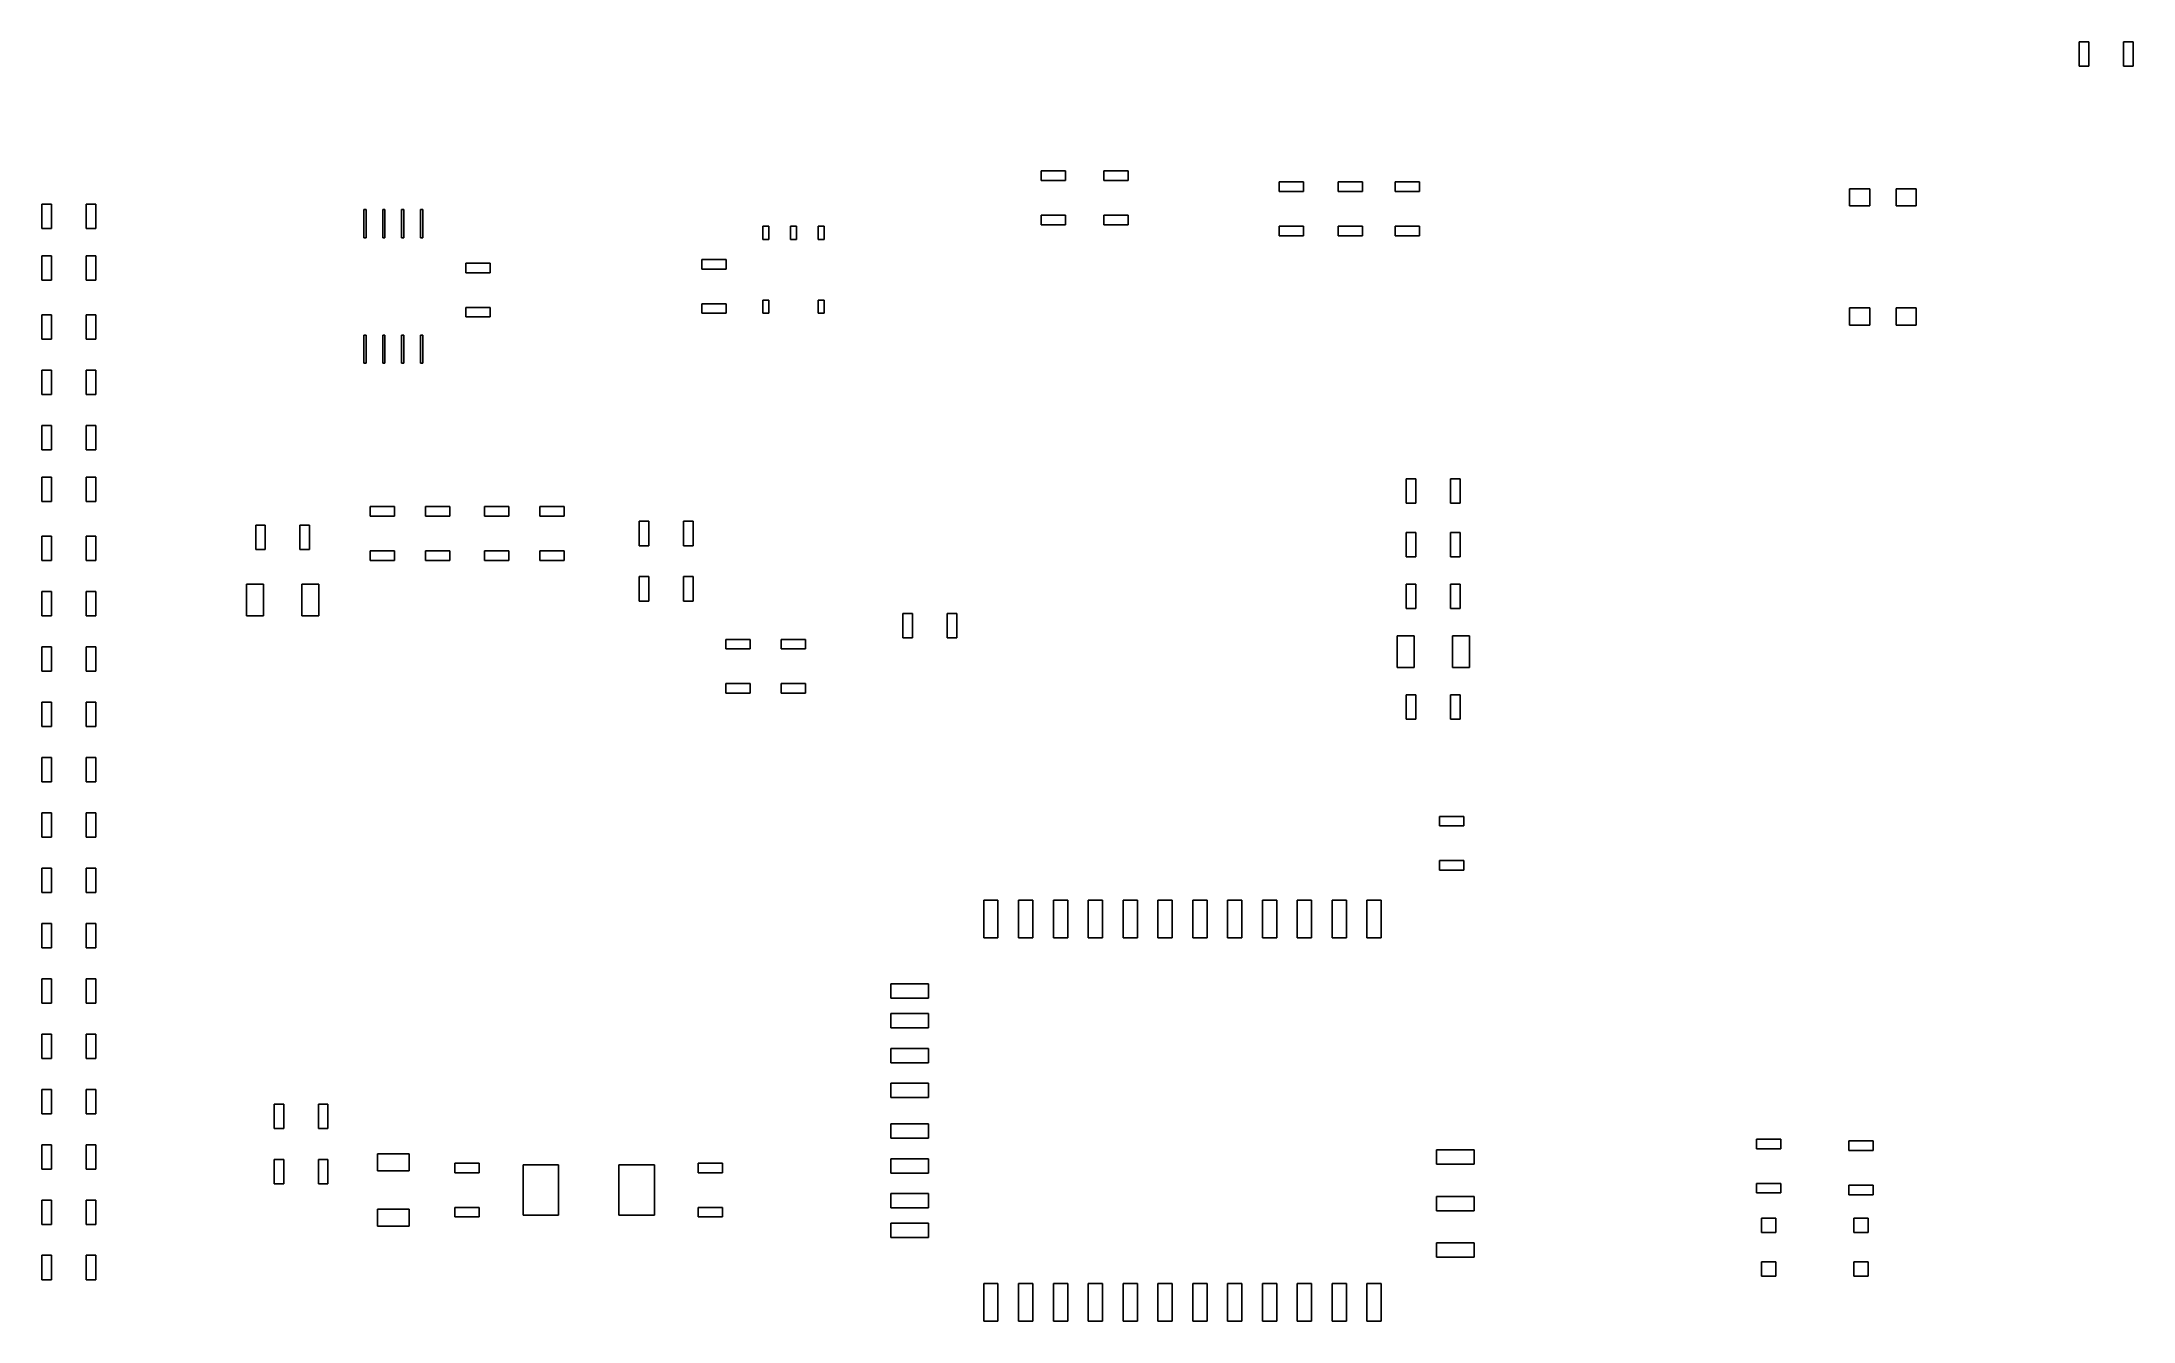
# Model space of a CAD drawing. Extents: x -62.3 to 9.8, y -44.4 to -0.3.
import ezdxf

# ---------------------------------------------------------------- set-up
doc = ezdxf.new("R2010")
doc.units = 0
doc.header["$MEASUREMENT"] = 0
doc.layers.add('BLACK', color=250, linetype='CONTINUOUS')

msp = doc.modelspace()

# ---------------------------------------------------------------- linework, layer by layer
at = {"layer": 'BLACK'}
for p, q in [((7.8994, -0.3429), (7.8994, -1.1811)), ((8.2296, -0.3429), (7.8994, -0.3429)), ((8.2296, -1.1811), (8.2296, -0.3429)), ((9.4234, -0.3429), (9.4234, -1.1811)), ((9.7536, -0.3429), (9.4234, -0.3429)), ((9.7536, -1.1811), (9.7536, -0.3429)), ((7.8994, -1.1811), (8.2296, -1.1811)), ((9.4234, -1.1811), (9.7536, -1.1811)), ((-27.0129, -4.7879), (-27.8511, -4.7879)), ((-27.8511, -4.7879), (-27.8511, -5.1181)), ((-27.0129, -5.1181), (-27.0129, -4.7879)), ((-24.8539, -4.7879), (-25.6921, -4.7879)), ((-25.6921, -4.7879), (-25.6921, -5.1181)), ((-24.8539, -5.1181), (-24.8539, -4.7879)), ((-27.8511, -5.1181), (-27.0129, -5.1181)), ((-25.6921, -5.1181), (-24.8539, -5.1181)), ((-18.8214, -5.1689), (-19.6596, -5.1689)), ((-19.6596, -5.1689), (-19.6596, -5.4991)), ((-19.6596, -5.4991), (-18.8214, -5.4991)), ((-18.8214, -5.4991), (-18.8214, -5.1689)), ((-16.7894, -5.1689), (-17.6276, -5.1689)), ((-17.6276, -5.1689), (-17.6276, -5.4991)), ((-17.6276, -5.4991), (-16.7894, -5.4991)), ((-16.7894, -5.4991), (-16.7894, -5.1689)), ((-14.8209, -5.1689), (-15.6591, -5.1689)), ((-15.6591, -5.1689), (-15.6591, -5.4991)), ((-15.6591, -5.4991), (-14.8209, -5.4991)), ((-14.8209, -5.4991), (-14.8209, -5.1689)), ((0.6811, -5.3994), (-0.0141, -5.3994)), ((-0.0141, -5.3994), (-0.0141, -5.9946)), ((0.6811, -5.9946), (0.6811, -5.3994)), ((2.2811, -5.3994), (1.5859, -5.3994)), ((1.5859, -5.3994), (1.5859, -5.9946)), ((2.2811, -5.9946), (2.2811, -5.3994)), ((-62.2681, -5.9309), (-62.2681, -6.7691)), ((-61.9379, -5.9309), (-62.2681, -5.9309)), ((-61.9379, -6.7691), (-61.9379, -5.9309)), ((-60.7441, -5.9309), (-60.7441, -6.7691)), ((-60.4139, -5.9309), (-60.7441, -5.9309)), ((-60.4139, -6.7691), (-60.4139, -5.9309)), ((-51.1023, -6.1214), (-51.1785, -6.1214)), ((-51.1785, -6.1214), (-51.1785, -7.0866)), ((-51.1023, -7.0866), (-51.1023, -6.1214)), ((-50.452, -6.1214), (-50.5282, -6.1214)), ((-50.5282, -6.1214), (-50.5282, -7.0866)), ((-50.452, -7.0866), (-50.452, -6.1214)), ((-49.8018, -6.1214), (-49.878, -6.1214)), ((-49.878, -6.1214), (-49.878, -7.0866)), ((-49.8018, -7.0866), (-49.8018, -6.1214)), ((-49.1515, -6.1214), (-49.2277, -6.1214)), ((-49.2277, -6.1214), (-49.2277, -7.0866)), ((-49.1515, -7.0866), (-49.1515, -6.1214)), ((-27.0129, -6.3119), (-27.8511, -6.3119)), ((-27.8511, -6.3119), (-27.8511, -6.6421)), ((-27.0129, -6.6421), (-27.0129, -6.3119)), ((-24.8539, -6.3119), (-25.6921, -6.3119)), ((-25.6921, -6.3119), (-25.6921, -6.6421)), ((-24.8539, -6.6421), (-24.8539, -6.3119)), ((-0.0141, -5.9946), (0.6811, -5.9946)), ((1.5859, -5.9946), (2.2811, -5.9946)), ((-62.2681, -6.7691), (-61.9379, -6.7691)), ((-60.7441, -6.7691), (-60.4139, -6.7691)), ((-51.1785, -7.0866), (-51.1023, -7.0866)), ((-50.5282, -7.0866), (-50.452, -7.0866)), ((-49.878, -7.0866), (-49.8018, -7.0866)), ((-49.2277, -7.0866), (-49.1515, -7.0866)), ((-37.2364, -6.6929), (-37.4396, -6.6929)), ((-37.4396, -6.6929), (-37.4396, -7.1501)), ((-37.4396, -7.1501), (-37.2364, -7.1501)), ((-37.2364, -7.1501), (-37.2364, -6.6929)), ((-36.2839, -6.6929), (-36.4871, -6.6929)), ((-36.4871, -6.6929), (-36.4871, -7.1501)), ((-36.4871, -7.1501), (-36.2839, -7.1501)), ((-36.2839, -7.1501), (-36.2839, -6.6929)), ((-35.3314, -6.6929), (-35.5346, -6.6929)), ((-35.5346, -6.6929), (-35.5346, -7.1501)), ((-35.5346, -7.1501), (-35.3314, -7.1501)), ((-35.3314, -7.1501), (-35.3314, -6.6929)), ((-27.8511, -6.6421), (-27.0129, -6.6421)), ((-25.6921, -6.6421), (-24.8539, -6.6421)), ((-18.8214, -6.6929), (-19.6596, -6.6929)), ((-19.6596, -6.6929), (-19.6596, -7.0231)), ((-19.6596, -7.0231), (-18.8214, -7.0231)), ((-18.8214, -7.0231), (-18.8214, -6.6929)), ((-16.7894, -6.6929), (-17.6276, -6.6929)), ((-17.6276, -6.6929), (-17.6276, -7.0231)), ((-17.6276, -7.0231), (-16.7894, -7.0231)), ((-16.7894, -7.0231), (-16.7894, -6.6929)), ((-14.8209, -6.6929), (-15.6591, -6.6929)), ((-15.6591, -6.6929), (-15.6591, -7.0231)), ((-15.6591, -7.0231), (-14.8209, -7.0231)), ((-14.8209, -7.0231), (-14.8209, -6.6929)), ((-61.9379, -7.7089), (-62.2681, -7.7089)), ((-62.2681, -7.7089), (-62.2681, -8.5471)), ((-61.9379, -8.5471), (-61.9379, -7.7089)), ((-60.4139, -7.7089), (-60.7441, -7.7089)), ((-60.7441, -7.7089), (-60.7441, -8.5471)), ((-60.4139, -8.5471), (-60.4139, -7.7089)), ((-38.6969, -7.8359), (-39.5351, -7.8359)), ((-39.5351, -7.8359), (-39.5351, -8.1661)), ((-38.6969, -8.1661), (-38.6969, -7.8359)), ((-62.2681, -8.5471), (-61.9379, -8.5471)), ((-60.7441, -8.5471), (-60.4139, -8.5471)), ((-46.8249, -7.9629), (-47.6631, -7.9629)), ((-47.6631, -7.9629), (-47.6631, -8.2931)), ((-47.6631, -8.2931), (-46.8249, -8.2931)), ((-46.8249, -8.2931), (-46.8249, -7.9629)), ((-39.5351, -8.1661), (-38.6969, -8.1661)), ((-38.6969, -9.3599), (-39.5351, -9.3599)), ((-39.5351, -9.3599), (-39.5351, -9.6901)), ((-38.6969, -9.6901), (-38.6969, -9.3599)), ((-37.2364, -9.2329), (-37.4396, -9.2329)), ((-37.4396, -9.2329), (-37.4396, -9.6901)), ((-37.2364, -9.6901), (-37.2364, -9.2329)), ((-35.3314, -9.2329), (-35.5346, -9.2329)), ((-35.5346, -9.2329), (-35.5346, -9.6901)), ((-35.3314, -9.6901), (-35.3314, -9.2329)), ((-62.2681, -9.7409), (-62.2681, -10.5791)), ((-61.9379, -9.7409), (-62.2681, -9.7409)), ((-61.9379, -10.5791), (-61.9379, -9.7409)), ((-60.7441, -9.7409), (-60.7441, -10.5791)), ((-60.4139, -9.7409), (-60.7441, -9.7409)), ((-60.4139, -10.5791), (-60.4139, -9.7409)), ((-46.8249, -9.4869), (-47.6631, -9.4869)), ((-47.6631, -9.4869), (-47.6631, -9.8171)), ((-47.6631, -9.8171), (-46.8249, -9.8171)), ((-46.8249, -9.8171), (-46.8249, -9.4869)), ((-39.5351, -9.6901), (-38.6969, -9.6901)), ((-37.4396, -9.6901), (-37.2364, -9.6901)), ((-35.5346, -9.6901), (-35.3314, -9.6901)), ((0.6811, -9.4994), (-0.0141, -9.4994)), ((-0.0141, -9.4994), (-0.0141, -10.0946)), ((0.6811, -10.0946), (0.6811, -9.4994)), ((2.2811, -9.4994), (1.5859, -9.4994)), ((1.5859, -9.4994), (1.5859, -10.0946)), ((2.2811, -10.0946), (2.2811, -9.4994)), ((-62.2681, -10.5791), (-61.9379, -10.5791)), ((-60.7441, -10.5791), (-60.4139, -10.5791)), ((-51.1023, -10.4394), (-51.1785, -10.4394)), ((-51.1785, -10.4394), (-51.1785, -11.4046)), ((-51.1023, -11.4046), (-51.1023, -10.4394)), ((-50.452, -10.4394), (-50.5282, -10.4394)), ((-50.5282, -10.4394), (-50.5282, -11.4046)), ((-50.452, -11.4046), (-50.452, -10.4394)), ((-49.8018, -10.4394), (-49.878, -10.4394)), ((-49.878, -10.4394), (-49.878, -11.4046)), ((-49.8018, -11.4046), (-49.8018, -10.4394)), ((-49.1515, -10.4394), (-49.2277, -10.4394)), ((-49.2277, -10.4394), (-49.2277, -11.4046)), ((-49.1515, -11.4046), (-49.1515, -10.4394)), ((-0.0141, -10.0946), (0.6811, -10.0946)), ((1.5859, -10.0946), (2.2811, -10.0946)), ((-51.1785, -11.4046), (-51.1023, -11.4046)), ((-50.5282, -11.4046), (-50.452, -11.4046)), ((-49.878, -11.4046), (-49.8018, -11.4046)), ((-49.2277, -11.4046), (-49.1515, -11.4046)), ((-62.2681, -11.6459), (-62.2681, -12.4841)), ((-61.9379, -11.6459), (-62.2681, -11.6459)), ((-61.9379, -12.4841), (-61.9379, -11.6459)), ((-60.7441, -11.6459), (-60.7441, -12.4841)), ((-60.4139, -11.6459), (-60.7441, -11.6459)), ((-60.4139, -12.4841), (-60.4139, -11.6459)), ((-62.2681, -12.4841), (-61.9379, -12.4841)), ((-60.7441, -12.4841), (-60.4139, -12.4841)), ((-62.2681, -13.5509), (-62.2681, -14.3891)), ((-61.9379, -13.5509), (-62.2681, -13.5509)), ((-61.9379, -14.3891), (-61.9379, -13.5509)), ((-60.7441, -13.5509), (-60.7441, -14.3891)), ((-60.4139, -13.5509), (-60.7441, -13.5509)), ((-60.4139, -14.3891), (-60.4139, -13.5509)), ((-62.2681, -14.3891), (-61.9379, -14.3891)), ((-60.7441, -14.3891), (-60.4139, -14.3891)), ((-61.9379, -15.3289), (-62.2681, -15.3289)), ((-62.2681, -15.3289), (-62.2681, -16.1671)), ((-61.9379, -16.1671), (-61.9379, -15.3289)), ((-60.4139, -15.3289), (-60.7441, -15.3289)), ((-60.7441, -15.3289), (-60.7441, -16.1671)), ((-60.4139, -16.1671), (-60.4139, -15.3289)), ((-14.9479, -15.3924), (-15.2781, -15.3924)), ((-15.2781, -15.3924), (-15.2781, -16.2306)), ((-14.9479, -16.2306), (-14.9479, -15.3924)), ((-13.4239, -15.3924), (-13.7541, -15.3924)), ((-13.7541, -15.3924), (-13.7541, -16.2306)), ((-13.4239, -16.2306), (-13.4239, -15.3924)), ((-62.2681, -16.1671), (-61.9379, -16.1671)), ((-60.7441, -16.1671), (-60.4139, -16.1671)), ((-50.1269, -16.3449), (-50.9651, -16.3449)), ((-50.9651, -16.3449), (-50.9651, -16.6751)), ((-50.1269, -16.6751), (-50.1269, -16.3449)), ((-48.2219, -16.3449), (-49.0601, -16.3449)), ((-49.0601, -16.3449), (-49.0601, -16.6751)), ((-48.2219, -16.6751), (-48.2219, -16.3449)), ((-46.1899, -16.3449), (-47.0281, -16.3449)), ((-47.0281, -16.3449), (-47.0281, -16.6751)), ((-46.1899, -16.6751), (-46.1899, -16.3449)), ((-44.2849, -16.3449), (-45.1231, -16.3449)), ((-45.1231, -16.3449), (-45.1231, -16.6751)), ((-44.2849, -16.6751), (-44.2849, -16.3449)), ((-15.2781, -16.2306), (-14.9479, -16.2306)), ((-13.7541, -16.2306), (-13.4239, -16.2306)), ((-54.5719, -16.9799), (-54.9021, -16.9799)), ((-54.9021, -16.9799), (-54.9021, -17.8181)), ((-54.5719, -17.8181), (-54.5719, -16.9799)), ((-53.0479, -16.9799), (-53.3781, -16.9799)), ((-53.3781, -16.9799), (-53.3781, -17.8181)), ((-53.0479, -17.8181), (-53.0479, -16.9799)), ((-50.9651, -16.6751), (-50.1269, -16.6751)), ((-49.0601, -16.6751), (-48.2219, -16.6751)), ((-47.0281, -16.6751), (-46.1899, -16.6751)), ((-45.1231, -16.6751), (-44.2849, -16.6751)), ((-41.6941, -16.8529), (-41.6941, -17.6911)), ((-41.3639, -16.8529), (-41.6941, -16.8529)), ((-41.3639, -17.6911), (-41.3639, -16.8529)), ((-40.1701, -16.8529), (-40.1701, -17.6911)), ((-39.8399, -16.8529), (-40.1701, -16.8529)), ((-39.8399, -17.6911), (-39.8399, -16.8529)), ((-15.2781, -17.2339), (-15.2781, -18.0721)), ((-14.9479, -17.2339), (-15.2781, -17.2339)), ((-14.9479, -18.0721), (-14.9479, -17.2339)), ((-13.7541, -17.2339), (-13.7541, -18.0721)), ((-13.4239, -17.2339), (-13.7541, -17.2339)), ((-13.4239, -18.0721), (-13.4239, -17.2339)), ((-62.2681, -17.3609), (-62.2681, -18.1991)), ((-61.9379, -17.3609), (-62.2681, -17.3609)), ((-61.9379, -18.1991), (-61.9379, -17.3609)), ((-60.7441, -17.3609), (-60.7441, -18.1991)), ((-60.4139, -17.3609), (-60.7441, -17.3609)), ((-60.4139, -18.1991), (-60.4139, -17.3609)), ((-54.9021, -17.8181), (-54.5719, -17.8181)), ((-53.3781, -17.8181), (-53.0479, -17.8181)), ((-50.1269, -17.8689), (-50.9651, -17.8689)), ((-50.9651, -17.8689), (-50.9651, -18.1991)), ((-50.1269, -18.1991), (-50.1269, -17.8689)), ((-48.2219, -17.8689), (-49.0601, -17.8689)), ((-49.0601, -17.8689), (-49.0601, -18.1991)), ((-48.2219, -18.1991), (-48.2219, -17.8689)), ((-46.1899, -17.8689), (-47.0281, -17.8689)), ((-47.0281, -17.8689), (-47.0281, -18.1991)), ((-46.1899, -18.1991), (-46.1899, -17.8689)), ((-44.2849, -17.8689), (-45.1231, -17.8689)), ((-45.1231, -17.8689), (-45.1231, -18.1991)), ((-44.2849, -18.1991), (-44.2849, -17.8689)), ((-41.6941, -17.6911), (-41.3639, -17.6911)), ((-40.1701, -17.6911), (-39.8399, -17.6911)), ((-62.2681, -18.1991), (-61.9379, -18.1991)), ((-60.7441, -18.1991), (-60.4139, -18.1991)), ((-50.9651, -18.1991), (-50.1269, -18.1991)), ((-49.0601, -18.1991), (-48.2219, -18.1991)), ((-47.0281, -18.1991), (-46.1899, -18.1991)), ((-45.1231, -18.1991), (-44.2849, -18.1991)), ((-15.2781, -18.0721), (-14.9479, -18.0721)), ((-13.7541, -18.0721), (-13.4239, -18.0721)), ((-61.9379, -19.2659), (-62.2681, -19.2659)), ((-62.2681, -19.2659), (-62.2681, -20.1041)), ((-61.9379, -20.1041), (-61.9379, -19.2659)), ((-60.4139, -19.2659), (-60.7441, -19.2659)), ((-60.7441, -19.2659), (-60.7441, -20.1041)), ((-60.4139, -20.1041), (-60.4139, -19.2659)), ((-55.2196, -19.0119), (-55.2196, -20.1041)), ((-54.6354, -19.0119), (-55.2196, -19.0119)), ((-54.6354, -20.1041), (-54.6354, -19.0119)), ((-53.3146, -19.0119), (-53.3146, -20.1041)), ((-52.7304, -19.0119), (-53.3146, -19.0119)), ((-52.7304, -20.1041), (-52.7304, -19.0119)), ((-41.6941, -18.7579), (-41.6941, -19.5961)), ((-41.3639, -18.7579), (-41.6941, -18.7579)), ((-41.3639, -19.5961), (-41.3639, -18.7579)), ((-40.1701, -18.7579), (-40.1701, -19.5961)), ((-39.8399, -18.7579), (-40.1701, -18.7579)), ((-39.8399, -19.5961), (-39.8399, -18.7579)), ((-15.2781, -19.0119), (-15.2781, -19.8501)), ((-14.9479, -19.0119), (-15.2781, -19.0119)), ((-14.9479, -19.8501), (-14.9479, -19.0119)), ((-13.7541, -19.0119), (-13.7541, -19.8501)), ((-13.4239, -19.0119), (-13.7541, -19.0119)), ((-13.4239, -19.8501), (-13.4239, -19.0119)), ((-62.2681, -20.1041), (-61.9379, -20.1041)), ((-60.7441, -20.1041), (-60.4139, -20.1041)), ((-55.2196, -20.1041), (-54.6354, -20.1041)), ((-53.3146, -20.1041), (-52.7304, -20.1041)), ((-41.6941, -19.5961), (-41.3639, -19.5961)), ((-40.1701, -19.5961), (-39.8399, -19.5961)), ((-32.6136, -20.0279), (-32.6136, -20.8661)), ((-32.2834, -20.0279), (-32.6136, -20.0279)), ((-32.2834, -20.8661), (-32.2834, -20.0279)), ((-31.0896, -20.0279), (-31.0896, -20.8661)), ((-30.7594, -20.0279), (-31.0896, -20.0279)), ((-30.7594, -20.8661), (-30.7594, -20.0279)), ((-15.2781, -19.8501), (-14.9479, -19.8501)), ((-13.7541, -19.8501), (-13.4239, -19.8501)), ((-32.6136, -20.8661), (-32.2834, -20.8661)), ((-31.0896, -20.8661), (-30.7594, -20.8661)), ((-15.5956, -20.7899), (-15.5956, -21.8821)), ((-15.0114, -20.7899), (-15.5956, -20.7899)), ((-15.0114, -21.8821), (-15.0114, -20.7899)), ((-13.6906, -20.7899), (-13.6906, -21.8821)), ((-13.1064, -20.7899), (-13.6906, -20.7899)), ((-13.1064, -21.8821), (-13.1064, -20.7899)), ((-62.2681, -21.1709), (-62.2681, -22.0091)), ((-61.9379, -21.1709), (-62.2681, -21.1709)), ((-61.9379, -22.0091), (-61.9379, -21.1709)), ((-60.7441, -21.1709), (-60.7441, -22.0091)), ((-60.4139, -21.1709), (-60.7441, -21.1709)), ((-60.4139, -22.0091), (-60.4139, -21.1709)), ((-37.8714, -20.9169), (-38.7096, -20.9169)), ((-38.7096, -20.9169), (-38.7096, -21.2471)), ((-38.7096, -21.2471), (-37.8714, -21.2471)), ((-37.8714, -21.2471), (-37.8714, -20.9169)), ((-35.9664, -20.9169), (-36.8046, -20.9169)), ((-36.8046, -20.9169), (-36.8046, -21.2471)), ((-36.8046, -21.2471), (-35.9664, -21.2471)), ((-35.9664, -21.2471), (-35.9664, -20.9169)), ((-62.2681, -22.0091), (-61.9379, -22.0091)), ((-60.7441, -22.0091), (-60.4139, -22.0091)), ((-15.5956, -21.8821), (-15.0114, -21.8821)), ((-13.6906, -21.8821), (-13.1064, -21.8821)), ((-37.8714, -22.4409), (-38.7096, -22.4409)), ((-38.7096, -22.4409), (-38.7096, -22.7711)), ((-38.7096, -22.7711), (-37.8714, -22.7711)), ((-37.8714, -22.7711), (-37.8714, -22.4409)), ((-35.9664, -22.4409), (-36.8046, -22.4409)), ((-36.8046, -22.4409), (-36.8046, -22.7711)), ((-36.8046, -22.7711), (-35.9664, -22.7711)), ((-35.9664, -22.7711), (-35.9664, -22.4409)), ((-15.2781, -22.8219), (-15.2781, -23.6601)), ((-14.9479, -22.8219), (-15.2781, -22.8219)), ((-14.9479, -23.6601), (-14.9479, -22.8219)), ((-13.7541, -22.8219), (-13.7541, -23.6601)), ((-13.4239, -22.8219), (-13.7541, -22.8219)), ((-13.4239, -23.6601), (-13.4239, -22.8219)), ((-61.9379, -23.0759), (-62.2681, -23.0759)), ((-62.2681, -23.0759), (-62.2681, -23.9141)), ((-61.9379, -23.9141), (-61.9379, -23.0759)), ((-60.4139, -23.0759), (-60.7441, -23.0759)), ((-60.7441, -23.0759), (-60.7441, -23.9141)), ((-60.4139, -23.9141), (-60.4139, -23.0759)), ((-15.2781, -23.6601), (-14.9479, -23.6601)), ((-13.7541, -23.6601), (-13.4239, -23.6601)), ((-62.2681, -23.9141), (-61.9379, -23.9141)), ((-60.7441, -23.9141), (-60.4139, -23.9141)), ((-62.2681, -24.9809), (-62.2681, -25.8191)), ((-61.9379, -24.9809), (-62.2681, -24.9809)), ((-61.9379, -25.8191), (-61.9379, -24.9809)), ((-60.7441, -24.9809), (-60.7441, -25.8191)), ((-60.4139, -24.9809), (-60.7441, -24.9809)), ((-60.4139, -25.8191), (-60.4139, -24.9809)), ((-62.2681, -25.8191), (-61.9379, -25.8191)), ((-60.7441, -25.8191), (-60.4139, -25.8191)), ((-61.9379, -26.8859), (-62.2681, -26.8859)), ((-62.2681, -26.8859), (-62.2681, -27.7241)), ((-61.9379, -27.7241), (-61.9379, -26.8859)), ((-60.4139, -26.8859), (-60.7441, -26.8859)), ((-60.7441, -26.8859), (-60.7441, -27.7241)), ((-60.4139, -27.7241), (-60.4139, -26.8859)), ((-13.2969, -27.0129), (-14.1351, -27.0129)), ((-14.1351, -27.0129), (-14.1351, -27.3431)), ((-14.1351, -27.3431), (-13.2969, -27.3431)), ((-13.2969, -27.3431), (-13.2969, -27.0129)), ((-62.2681, -27.7241), (-61.9379, -27.7241)), ((-60.7441, -27.7241), (-60.4139, -27.7241)), ((-62.2681, -28.7909), (-62.2681, -29.6291)), ((-61.9379, -28.7909), (-62.2681, -28.7909)), ((-61.9379, -29.6291), (-61.9379, -28.7909)), ((-60.7441, -28.7909), (-60.7441, -29.6291)), ((-60.4139, -28.7909), (-60.7441, -28.7909)), ((-60.4139, -29.6291), (-60.4139, -28.7909)), ((-13.2969, -28.5369), (-14.1351, -28.5369)), ((-14.1351, -28.5369), (-14.1351, -28.8671)), ((-13.2969, -28.8671), (-13.2969, -28.5369)), ((-14.1351, -28.8671), (-13.2969, -28.8671)), ((-62.2681, -29.6291), (-61.9379, -29.6291)), ((-60.7441, -29.6291), (-60.4139, -29.6291)), ((-29.3395, -29.9021), (-29.8323, -29.9021)), ((-29.8323, -29.9021), (-29.8323, -31.195)), ((-29.3395, -31.195), (-29.3395, -29.9021)), ((-28.1381, -29.9021), (-28.6309, -29.9021)), ((-28.6309, -29.9021), (-28.6309, -31.195)), ((-28.1381, -31.195), (-28.1381, -29.9021)), ((-26.9392, -29.9021), (-27.432, -29.9021)), ((-27.432, -29.9021), (-27.432, -31.195)), ((-26.9392, -31.195), (-26.9392, -29.9021)), ((-25.7404, -29.9021), (-26.2331, -29.9021)), ((-26.2331, -29.9021), (-26.2331, -31.195)), ((-25.7404, -31.195), (-25.7404, -29.9021)), ((-24.5389, -29.9021), (-25.0317, -29.9021)), ((-25.0317, -29.9021), (-25.0317, -31.195)), ((-24.5389, -31.195), (-24.5389, -29.9021)), ((-23.3401, -29.9021), (-23.8328, -29.9021)), ((-23.8328, -29.9021), (-23.8328, -31.195)), ((-23.3401, -31.195), (-23.3401, -29.9021)), ((-22.1412, -29.9021), (-22.6339, -29.9021)), ((-22.6339, -29.9021), (-22.6339, -31.195)), ((-22.1412, -31.195), (-22.1412, -29.9021)), ((-20.9423, -29.9021), (-21.4351, -29.9021)), ((-21.4351, -29.9021), (-21.4351, -31.195)), ((-20.9423, -31.195), (-20.9423, -29.9021)), ((-19.7409, -29.9021), (-20.2336, -29.9021)), ((-20.2336, -29.9021), (-20.2336, -31.195)), ((-19.7409, -31.195), (-19.7409, -29.9021)), ((-18.542, -29.9021), (-19.0348, -29.9021)), ((-19.0348, -29.9021), (-19.0348, -31.195)), ((-18.542, -31.195), (-18.542, -29.9021)), ((-17.3431, -29.9021), (-17.8359, -29.9021)), ((-17.8359, -29.9021), (-17.8359, -31.195)), ((-17.3431, -31.195), (-17.3431, -29.9021)), ((-16.1417, -29.9021), (-16.6345, -29.9021)), ((-16.6345, -29.9021), (-16.6345, -31.195)), ((-16.1417, -31.195), (-16.1417, -29.9021)), ((-61.9379, -30.6959), (-62.2681, -30.6959)), ((-62.2681, -30.6959), (-62.2681, -31.5341)), ((-61.9379, -31.5341), (-61.9379, -30.6959)), ((-60.4139, -30.6959), (-60.7441, -30.6959)), ((-60.7441, -30.6959), (-60.7441, -31.5341)), ((-60.4139, -31.5341), (-60.4139, -30.6959)), ((-62.2681, -31.5341), (-61.9379, -31.5341)), ((-60.7441, -31.5341), (-60.4139, -31.5341)), ((-29.8323, -31.195), (-29.3395, -31.195)), ((-28.6309, -31.195), (-28.1381, -31.195)), ((-27.432, -31.195), (-26.9392, -31.195)), ((-26.2331, -31.195), (-25.7404, -31.195)), ((-25.0317, -31.195), (-24.5389, -31.195)), ((-23.8328, -31.195), (-23.3401, -31.195)), ((-22.6339, -31.195), (-22.1412, -31.195)), ((-21.4351, -31.195), (-20.9423, -31.195)), ((-20.2336, -31.195), (-19.7409, -31.195)), ((-19.0348, -31.195), (-18.542, -31.195)), ((-17.8359, -31.195), (-17.3431, -31.195)), ((-16.6345, -31.195), (-16.1417, -31.195)), ((-62.2681, -32.6009), (-62.2681, -33.4391)), ((-61.9379, -32.6009), (-62.2681, -32.6009)), ((-61.9379, -33.4391), (-61.9379, -32.6009)), ((-60.7441, -32.6009), (-60.7441, -33.4391)), ((-60.4139, -32.6009), (-60.7441, -32.6009)), ((-60.4139, -33.4391), (-60.4139, -32.6009)), ((-31.7386, -32.7812), (-33.0314, -32.7812)), ((-33.0314, -32.7812), (-33.0314, -33.274)), ((-31.7386, -33.274), (-31.7386, -32.7812)), ((-62.2681, -33.4391), (-61.9379, -33.4391)), ((-60.7441, -33.4391), (-60.4139, -33.4391)), ((-33.0314, -33.274), (-31.7386, -33.274)), ((-31.7386, -33.8023), (-33.0314, -33.8023)), ((-33.0314, -33.8023), (-33.0314, -34.2951)), ((-31.7386, -34.2951), (-31.7386, -33.8023)), ((-61.9379, -34.5059), (-62.2681, -34.5059)), ((-62.2681, -34.5059), (-62.2681, -35.3441)), ((-61.9379, -35.3441), (-61.9379, -34.5059)), ((-60.4139, -34.5059), (-60.7441, -34.5059)), ((-60.7441, -34.5059), (-60.7441, -35.3441)), ((-60.4139, -35.3441), (-60.4139, -34.5059)), ((-33.0314, -34.2951), (-31.7386, -34.2951)), ((-31.7386, -35.0012), (-33.0314, -35.0012)), ((-33.0314, -35.0012), (-33.0314, -35.494)), ((-31.7386, -35.494), (-31.7386, -35.0012)), ((-62.2681, -35.3441), (-61.9379, -35.3441)), ((-60.7441, -35.3441), (-60.4139, -35.3441)), ((-33.0314, -35.494), (-31.7386, -35.494)), ((-62.2681, -36.4109), (-62.2681, -37.2491)), ((-61.9379, -36.4109), (-62.2681, -36.4109)), ((-61.9379, -37.2491), (-61.9379, -36.4109)), ((-60.7441, -36.4109), (-60.7441, -37.2491)), ((-60.4139, -36.4109), (-60.7441, -36.4109)), ((-60.4139, -37.2491), (-60.4139, -36.4109)), ((-31.7386, -36.2026), (-33.0314, -36.2026)), ((-33.0314, -36.2026), (-33.0314, -36.6954)), ((-33.0314, -36.6954), (-31.7386, -36.6954)), ((-31.7386, -36.6954), (-31.7386, -36.2026)), ((-62.2681, -37.2491), (-61.9379, -37.2491)), ((-60.7441, -37.2491), (-60.4139, -37.2491)), ((-53.9369, -36.9189), (-54.2671, -36.9189)), ((-54.2671, -36.9189), (-54.2671, -37.7571)), ((-53.9369, -37.7571), (-53.9369, -36.9189)), ((-52.4129, -36.9189), (-52.7431, -36.9189)), ((-52.7431, -36.9189), (-52.7431, -37.7571)), ((-52.4129, -37.7571), (-52.4129, -36.9189)), ((-54.2671, -37.7571), (-53.9369, -37.7571)), ((-52.7431, -37.7571), (-52.4129, -37.7571)), ((-31.7386, -37.5996), (-33.0314, -37.5996)), ((-33.0314, -37.5996), (-33.0314, -38.0924)), ((-33.0314, -38.0924), (-31.7386, -38.0924)), ((-31.7386, -38.0924), (-31.7386, -37.5996)), ((-2.3749, -38.1254), (-3.2131, -38.1254)), ((-3.2131, -38.1254), (-3.2131, -38.4556)), ((-2.3749, -38.4556), (-2.3749, -38.1254)), ((-61.9379, -38.3159), (-62.2681, -38.3159)), ((-62.2681, -38.3159), (-62.2681, -39.1541)), ((-61.9379, -39.1541), (-61.9379, -38.3159)), ((-60.4139, -38.3159), (-60.7441, -38.3159)), ((-60.7441, -38.3159), (-60.7441, -39.1541)), ((-60.4139, -39.1541), (-60.4139, -38.3159)), ((-53.9369, -38.8239), (-54.2671, -38.8239)), ((-54.2671, -38.8239), (-54.2671, -39.6621)), ((-53.9369, -39.6621), (-53.9369, -38.8239)), ((-52.4129, -38.8239), (-52.7431, -38.8239)), ((-52.7431, -38.8239), (-52.7431, -39.6621)), ((-52.4129, -39.6621), (-52.4129, -38.8239)), ((-49.6189, -38.6334), (-50.7111, -38.6334)), ((-50.7111, -38.6334), (-50.7111, -39.2176)), ((-49.6189, -39.2176), (-49.6189, -38.6334)), ((-31.7386, -38.801), (-33.0314, -38.801)), ((-33.0314, -38.801), (-33.0314, -39.2938)), ((-31.7386, -39.2938), (-31.7386, -38.801)), ((-12.9426, -38.4988), (-14.2354, -38.4988)), ((-14.2354, -38.4988), (-14.2354, -38.9915)), ((-12.9426, -38.9915), (-12.9426, -38.4988)), ((-3.2131, -38.4556), (-2.3749, -38.4556)), ((0.8001, -38.1889), (-0.0381, -38.1889)), ((-0.0381, -38.1889), (-0.0381, -38.5191)), ((-0.0381, -38.5191), (0.8001, -38.5191)), ((0.8001, -38.5191), (0.8001, -38.1889)), ((-62.2681, -39.1541), (-61.9379, -39.1541)), ((-60.7441, -39.1541), (-60.4139, -39.1541)), ((-50.7111, -39.2176), (-49.6189, -39.2176)), ((-47.2059, -38.9509), (-48.0441, -38.9509)), ((-48.0441, -38.9509), (-48.0441, -39.2811)), ((-48.0441, -39.2811), (-47.2059, -39.2811)), ((-47.2059, -39.2811), (-47.2059, -38.9509)), ((-45.6946, -39.0144), (-45.6946, -40.7416)), ((-44.4754, -39.0144), (-45.6946, -39.0144)), ((-44.4754, -40.7416), (-44.4754, -39.0144)), ((-42.3926, -39.0144), (-42.3926, -40.7416)), ((-41.1734, -39.0144), (-42.3926, -39.0144)), ((-41.1734, -40.7416), (-41.1734, -39.0144)), ((-38.8239, -38.9509), (-39.6621, -38.9509)), ((-39.6621, -38.9509), (-39.6621, -39.2811)), ((-39.6621, -39.2811), (-38.8239, -39.2811)), ((-38.8239, -39.2811), (-38.8239, -38.9509)), ((-33.0314, -39.2938), (-31.7386, -39.2938)), ((-14.2354, -38.9915), (-12.9426, -38.9915)), ((-62.2681, -40.2209), (-62.2681, -41.0591)), ((-61.9379, -40.2209), (-62.2681, -40.2209)), ((-61.9379, -41.0591), (-61.9379, -40.2209)), ((-60.7441, -40.2209), (-60.7441, -41.0591)), ((-60.4139, -40.2209), (-60.7441, -40.2209)), ((-60.4139, -41.0591), (-60.4139, -40.2209)), ((-54.2671, -39.6621), (-53.9369, -39.6621)), ((-52.7431, -39.6621), (-52.4129, -39.6621)), ((-31.7386, -39.9999), (-33.0314, -39.9999)), ((-33.0314, -39.9999), (-33.0314, -40.4927)), ((-31.7386, -40.4927), (-31.7386, -39.9999)), ((-12.9426, -40.099), (-14.2354, -40.099)), ((-14.2354, -40.099), (-14.2354, -40.5917)), ((-12.9426, -40.5917), (-12.9426, -40.099)), ((-2.3749, -39.6494), (-3.2131, -39.6494)), ((-3.2131, -39.6494), (-3.2131, -39.9796)), ((-3.2131, -39.9796), (-2.3749, -39.9796)), ((-2.3749, -39.9796), (-2.3749, -39.6494)), ((0.8001, -39.7129), (-0.0381, -39.7129)), ((-0.0381, -39.7129), (-0.0381, -40.0431)), ((-0.0381, -40.0431), (0.8001, -40.0431)), ((0.8001, -40.0431), (0.8001, -39.7129)), ((-49.6189, -40.5384), (-50.7111, -40.5384)), ((-50.7111, -40.5384), (-50.7111, -41.1226)), ((-49.6189, -41.1226), (-49.6189, -40.5384)), ((-47.2059, -40.4749), (-48.0441, -40.4749)), ((-48.0441, -40.4749), (-48.0441, -40.8051)), ((-48.0441, -40.8051), (-47.2059, -40.8051)), ((-47.2059, -40.8051), (-47.2059, -40.4749)), ((-45.6946, -40.7416), (-44.4754, -40.7416)), ((-42.3926, -40.7416), (-41.1734, -40.7416)), ((-38.8239, -40.4749), (-39.6621, -40.4749)), ((-39.6621, -40.4749), (-39.6621, -40.8051)), ((-39.6621, -40.8051), (-38.8239, -40.8051)), ((-38.8239, -40.8051), (-38.8239, -40.4749)), ((-33.0314, -40.4927), (-31.7386, -40.4927)), ((-31.7386, -41.021), (-33.0314, -41.021)), ((-33.0314, -41.021), (-33.0314, -41.5138)), ((-31.7386, -41.5138), (-31.7386, -41.021)), ((-14.2354, -40.5917), (-12.9426, -40.5917)), ((-2.5476, -40.8508), (-3.0404, -40.8508)), ((-3.0404, -40.8508), (-3.0404, -41.3436)), ((-2.5476, -41.3436), (-2.5476, -40.8508)), ((0.6274, -40.8508), (0.1346, -40.8508)), ((0.1346, -40.8508), (0.1346, -41.3436)), ((0.6274, -41.3436), (0.6274, -40.8508)), ((-62.2681, -41.0591), (-61.9379, -41.0591)), ((-60.7441, -41.0591), (-60.4139, -41.0591)), ((-50.7111, -41.1226), (-49.6189, -41.1226)), ((-33.0314, -41.5138), (-31.7386, -41.5138)), ((-12.9426, -41.6992), (-14.2354, -41.6992)), ((-14.2354, -41.6992), (-14.2354, -42.1919)), ((-12.9426, -42.1919), (-12.9426, -41.6992)), ((-3.0404, -41.3436), (-2.5476, -41.3436)), ((0.1346, -41.3436), (0.6274, -41.3436)), ((-61.9379, -42.1259), (-62.2681, -42.1259)), ((-62.2681, -42.1259), (-62.2681, -42.9641)), ((-61.9379, -42.9641), (-61.9379, -42.1259)), ((-60.4139, -42.1259), (-60.7441, -42.1259)), ((-60.7441, -42.1259), (-60.7441, -42.9641)), ((-60.4139, -42.9641), (-60.4139, -42.1259)), ((-14.2354, -42.1919), (-12.9426, -42.1919)), ((-2.5476, -42.3494), (-3.0404, -42.3494)), ((-3.0404, -42.3494), (-3.0404, -42.8422)), ((-2.5476, -42.8422), (-2.5476, -42.3494)), ((0.6274, -42.3494), (0.1346, -42.3494)), ((0.1346, -42.3494), (0.1346, -42.8422)), ((0.6274, -42.8422), (0.6274, -42.3494)), ((-62.2681, -42.9641), (-61.9379, -42.9641)), ((-60.7441, -42.9641), (-60.4139, -42.9641)), ((-29.3395, -43.1), (-29.8323, -43.1)), ((-29.8323, -43.1), (-29.8323, -44.3928)), ((-29.3395, -44.3928), (-29.3395, -43.1)), ((-28.1381, -43.1), (-28.6309, -43.1)), ((-28.6309, -43.1), (-28.6309, -44.3928)), ((-28.1381, -44.3928), (-28.1381, -43.1)), ((-26.9392, -43.1), (-27.432, -43.1)), ((-27.432, -43.1), (-27.432, -44.3928)), ((-26.9392, -44.3928), (-26.9392, -43.1)), ((-25.7404, -43.1), (-26.2331, -43.1)), ((-26.2331, -43.1), (-26.2331, -44.3928)), ((-25.7404, -44.3928), (-25.7404, -43.1)), ((-24.5389, -43.1), (-25.0317, -43.1)), ((-25.0317, -43.1), (-25.0317, -44.3928)), ((-24.5389, -44.3928), (-24.5389, -43.1)), ((-23.3401, -43.1), (-23.8328, -43.1)), ((-23.8328, -43.1), (-23.8328, -44.3928)), ((-23.3401, -44.3928), (-23.3401, -43.1)), ((-22.1412, -43.1), (-22.6339, -43.1)), ((-22.6339, -43.1), (-22.6339, -44.3928)), ((-22.1412, -44.3928), (-22.1412, -43.1)), ((-20.9423, -43.1), (-21.4351, -43.1)), ((-21.4351, -43.1), (-21.4351, -44.3928)), ((-20.9423, -44.3928), (-20.9423, -43.1)), ((-19.7409, -43.1), (-20.2336, -43.1)), ((-20.2336, -43.1), (-20.2336, -44.3928)), ((-19.7409, -44.3928), (-19.7409, -43.1)), ((-18.542, -43.1), (-19.0348, -43.1)), ((-19.0348, -43.1), (-19.0348, -44.3928)), ((-18.542, -44.3928), (-18.542, -43.1)), ((-17.3431, -43.1), (-17.8359, -43.1)), ((-17.8359, -43.1), (-17.8359, -44.3928)), ((-17.3431, -44.3928), (-17.3431, -43.1)), ((-16.1417, -43.1), (-16.6345, -43.1)), ((-16.6345, -43.1), (-16.6345, -44.3928)), ((-16.1417, -44.3928), (-16.1417, -43.1)), ((-3.0404, -42.8422), (-2.5476, -42.8422)), ((0.1346, -42.8422), (0.6274, -42.8422)), ((-29.8323, -44.3928), (-29.3395, -44.3928)), ((-28.6309, -44.3928), (-28.1381, -44.3928)), ((-27.432, -44.3928), (-26.9392, -44.3928)), ((-26.2331, -44.3928), (-25.7404, -44.3928)), ((-25.0317, -44.3928), (-24.5389, -44.3928)), ((-23.8328, -44.3928), (-23.3401, -44.3928)), ((-22.6339, -44.3928), (-22.1412, -44.3928)), ((-21.4351, -44.3928), (-20.9423, -44.3928)), ((-20.2336, -44.3928), (-19.7409, -44.3928)), ((-19.0348, -44.3928), (-18.542, -44.3928)), ((-17.8359, -44.3928), (-17.3431, -44.3928)), ((-16.6345, -44.3928), (-16.1417, -44.3928))]:
    msp.add_line(p, q, dxfattribs=at)

doc.saveas('drawing.dxf')
